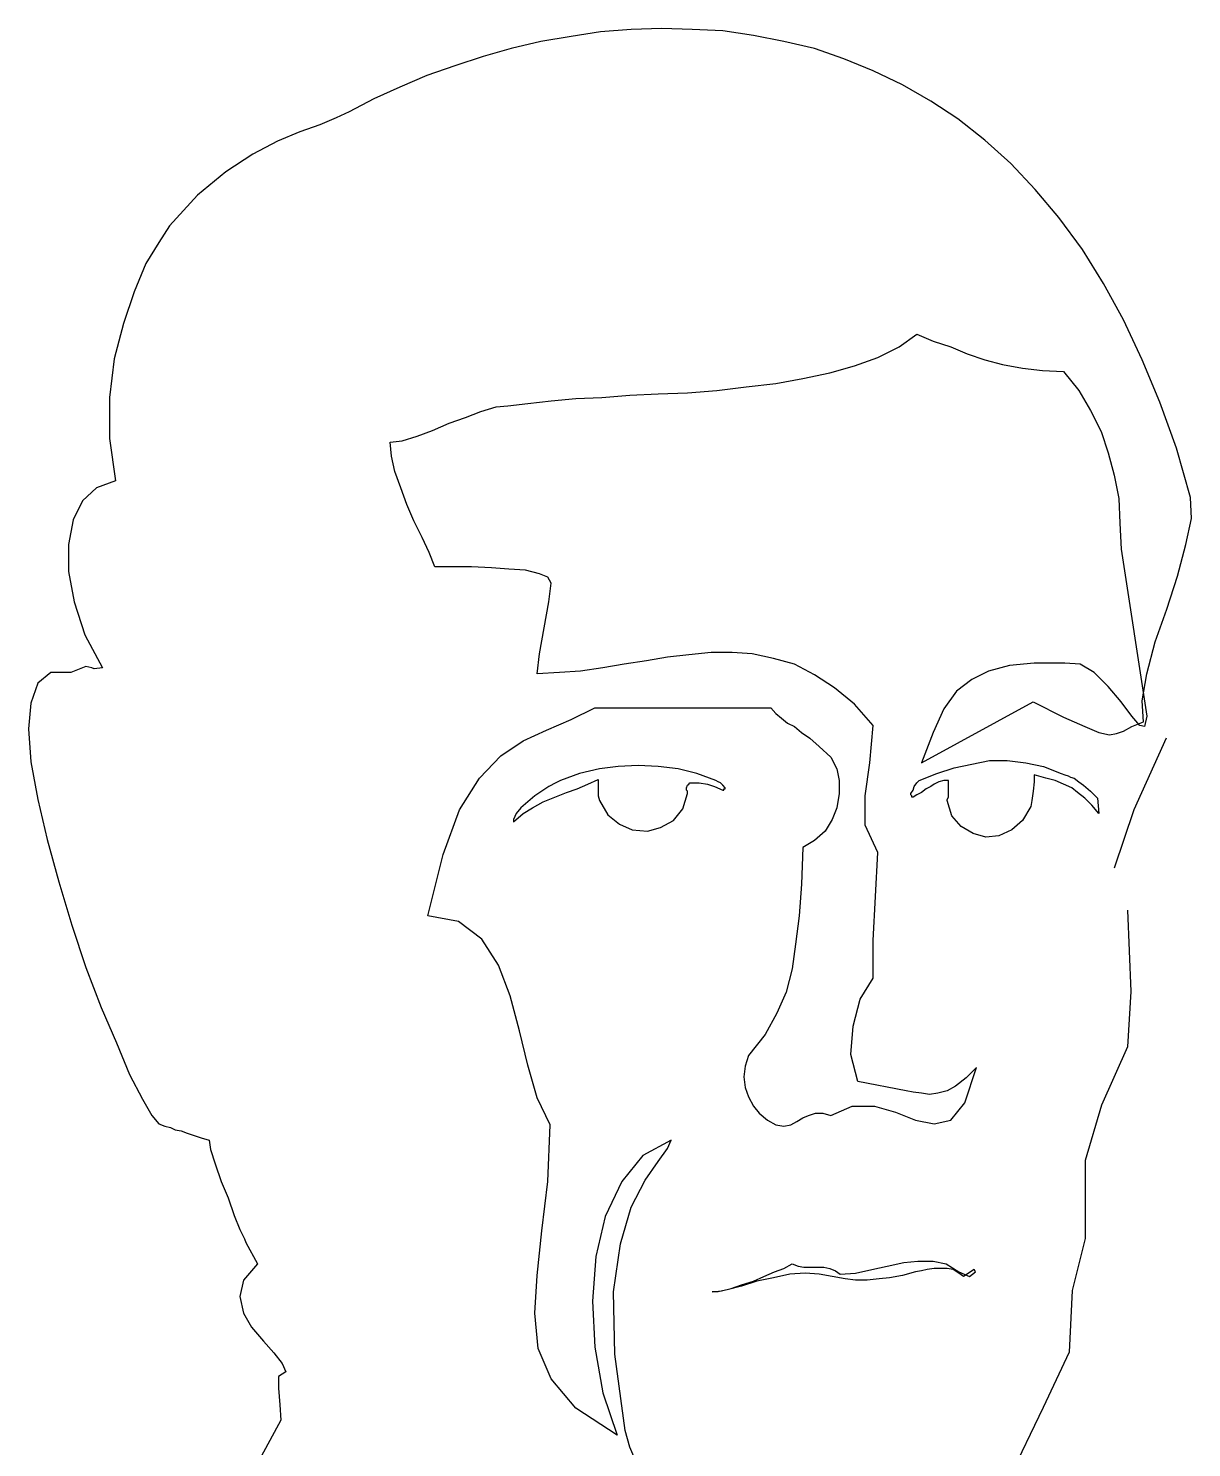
# Model space of a CAD drawing. Extents: x 3779 to 4605, y -465 to 1341.
# Drawn here: x 3911.1 to 4117.3, y 1089.3 to 1340.8 of the extents above; entities that cross this region are included whole.
import ezdxf

# ---------------------------------------------------------------- set-up
doc = ezdxf.new("R2010")
doc.units = 0
doc.header["$LTSCALE"] = 1270
doc.header["$MEASUREMENT"] = 0
doc.layers.get('0').update_dxf_attribs({"linetype": 'CONTINUOUS'})

msp = doc.modelspace()

# ---------------------------------------------------------------- linework, layer by layer
at = {"linetype": 'CONTINUOUS'}
for p, q in [((4012.55, 1340.14), (4007.34, 1339.3)), ((4017.96, 1340.55), (4012.55, 1340.14)), ((4023.38, 1340.76), (4017.96, 1340.55)), ((4028.79, 1340.55), (4023.38, 1340.76)), ((4034.2, 1340.34), (4028.79, 1340.55)), ((4039.62, 1339.5), (4034.2, 1340.34)), ((4001.93, 1338.46), (3996.72, 1337.22)), ((4007.34, 1339.3), (4001.93, 1338.46)), ((4045.03, 1338.46), (4039.62, 1339.5)), ((4050.44, 1337.22), (4045.03, 1338.46)), ((3991.73, 1335.76), (3986.73, 1334.1)), ((3996.72, 1337.22), (3991.73, 1335.76)), ((4055.65, 1335.34), (4050.44, 1337.22)), ((4060.85, 1333.26), (4055.65, 1335.34)), ((3986.73, 1334.1), (3981.73, 1332.43)), ((4066.06, 1330.76), (4060.85, 1333.26)), ((3976.95, 1330.34), (3972.37, 1328.26)), ((3981.73, 1332.43), (3976.95, 1330.34)), ((4071.06, 1327.84), (4066.06, 1330.76)), ((3972.37, 1328.26), (3967.99, 1325.98)), ((4075.84, 1324.72), (4071.06, 1327.84)), ((3967.99, 1325.98), (3965.7, 1324.94)), ((3962.79, 1323.68), (3959.25, 1322.44)), ((3965.7, 1324.94), (3962.79, 1323.68)), ((4080.63, 1320.98), (4075.84, 1324.72)), ((3955.29, 1320.77), (3950.92, 1318.48)), ((3959.25, 1322.44), (3955.29, 1320.77)), ((4085.22, 1316.82), (4080.63, 1320.98)), ((3950.92, 1318.48), (3946.13, 1315.36)), ((3946.13, 1315.36), (3941.13, 1311.19)), ((4089.58, 1312.24), (4085.22, 1316.82)), ((3941.13, 1311.19), (3936.13, 1305.78)), ((4093.75, 1307.24), (4089.58, 1312.24)), ((3936.13, 1305.78), (3934.26, 1302.86)), ((4097.92, 1301.62), (4093.75, 1307.24)), ((3934.26, 1302.86), (3931.97, 1299.12)), ((4101.66, 1295.58), (4097.92, 1301.62)), ((3931.97, 1299.12), (3929.89, 1294.12)), ((4105.2, 1289.12), (4101.66, 1295.58)), ((3929.89, 1294.12), (3928.01, 1288.5)), ((3928.01, 1288.5), (3926.35, 1282.25)), ((4108.54, 1282.04), (4105.2, 1289.12)), ((4065.43, 1284.33), (4068.56, 1286.62)), ((4068.56, 1286.62), (4071.47, 1285.38)), ((4071.47, 1285.38), (4074.6, 1284.33)), ((3926.35, 1282.25), (3925.51, 1275.38)), ((4057.52, 1281), (4061.68, 1282.46)), ((4061.68, 1282.46), (4065.43, 1284.33)), ((4074.6, 1284.33), (4077.51, 1283.08)), ((4077.51, 1283.08), (4080.63, 1282.04)), ((4048.36, 1278.71), (4053.15, 1279.75)), ((4053.15, 1279.75), (4057.52, 1281)), ((4080.63, 1282.04), (4083.76, 1281.21)), ((4083.76, 1281.21), (4087.3, 1280.58)), ((4087.3, 1280.58), (4090.84, 1280.17)), ((4090.84, 1280.17), (4094.58, 1279.96)), ((4094.58, 1279.96), (4097.29, 1276.63)), ((4111.66, 1274.54), (4108.54, 1282.04)), ((4033.16, 1276.63), (4038.36, 1277.26)), ((4038.36, 1277.26), (4043.57, 1277.88)), ((4043.57, 1277.88), (4048.36, 1278.71)), ((3925.51, 1275.38), (3925.51, 1268.09)), ((3999.64, 1274.34), (4003.8, 1274.76)), ((4003.8, 1274.76), (4008.18, 1275.17)), ((4008.18, 1275.17), (4012.76, 1275.38)), ((4012.76, 1275.38), (4017.75, 1275.8)), ((4017.75, 1275.8), (4022.75, 1276)), ((4022.75, 1276), (4027.96, 1276.21)), ((4027.96, 1276.21), (4033.16, 1276.63)), ((4097.29, 1276.63), (4099.37, 1273.09)), ((3988.6, 1271.84), (3991.31, 1272.88)), ((3991.31, 1272.88), (3994.02, 1273.72)), ((3994.02, 1273.72), (3996.1, 1273.92)), ((3996.1, 1273.92), (3999.64, 1274.34)), ((4099.37, 1273.09), (4101.24, 1269.34)), ((4114.57, 1266.42), (4111.66, 1274.54)), ((3982.77, 1269.55), (3985.69, 1270.8)), ((3985.69, 1270.8), (3988.6, 1271.84)), ((3925.51, 1268.09), (3926.56, 1260.6)), ((3975.28, 1267.47), (3977.36, 1267.68)), ((3975.49, 1264.97), (3975.28, 1267.47)), ((3977.36, 1267.68), (3980.07, 1268.51)), ((3980.07, 1268.51), (3982.77, 1269.55)), ((4101.24, 1269.34), (4102.5, 1265.6)), ((3976.11, 1262.26), (3975.49, 1264.97)), ((4102.5, 1265.6), (4103.54, 1261.64)), ((4117.07, 1257.68), (4114.57, 1266.42)), ((3977.15, 1259.35), (3976.11, 1262.26)), ((3926.56, 1260.6), (3923.23, 1259.35)), ((4103.54, 1261.64), (4104.36, 1257.47)), ((3923.23, 1259.35), (3920.73, 1257.06)), ((3978.19, 1256.43), (3977.15, 1259.35)), ((4104.36, 1257.47), (4104.58, 1253.1)), ((4117.28, 1253.94), (4117.07, 1257.68)), ((3920.73, 1257.06), (3919.07, 1253.72)), ((3979.44, 1253.52), (3978.19, 1256.43)), ((3919.07, 1253.72), (3918.23, 1249.35)), ((3980.9, 1250.6), (3979.44, 1253.52)), ((4104.58, 1253.1), (4104.78, 1248.52)), ((4116.24, 1249.35), (4117.28, 1253.94)), ((3982.15, 1247.9), (3980.9, 1250.6)), ((3918.23, 1249.35), (3918.23, 1244.56)), ((3983.19, 1245.4), (3982.15, 1247.9)), ((4104.78, 1248.52), (4109.36, 1218.95)), ((4114.78, 1243.73), (4116.24, 1249.35)), ((3918.23, 1244.56), (3919.27, 1239.15)), ((3986.31, 1245.4), (3983.19, 1245.4)), ((3989.65, 1245.4), (3986.31, 1245.4)), ((3993.19, 1245.19), (3989.65, 1245.4)), ((3996.31, 1244.98), (3993.19, 1245.19)), ((3999.22, 1244.77), (3996.31, 1244.98)), ((4001.72, 1244.15), (3999.22, 1244.77)), ((4003.18, 1243.52), (4001.72, 1244.15)), ((4003.8, 1242.48), (4003.18, 1243.52)), ((4003.39, 1239.15), (4003.8, 1242.48)), ((4112.9, 1237.9), (4114.78, 1243.73)), ((3919.27, 1239.15), (3921.15, 1233.32)), ((4002.55, 1234.57), (4003.39, 1239.15)), ((4110.82, 1232.07), (4112.9, 1237.9)), ((4001.72, 1229.99), (4002.55, 1234.57)), ((3921.15, 1233.32), (3924.27, 1227.49)), ((4109.36, 1226.45), (4110.82, 1232.07)), ((4001.3, 1226.45), (4001.72, 1229.99)), ((4028.16, 1229.78), (4024.42, 1229.36)), ((4032.12, 1230.2), (4028.16, 1229.78)), ((4035.87, 1230.2), (4032.12, 1230.2)), ((4039.41, 1229.99), (4035.87, 1230.2)), ((4043.16, 1229.16), (4039.41, 1229.99)), ((3921.35, 1227.7), (3918.65, 1226.66)), ((3922.39, 1227.49), (3921.35, 1227.7)), ((3922.81, 1227.28), (3922.39, 1227.49)), ((3924.27, 1227.49), (3922.81, 1227.28)), ((4012.96, 1227.49), (4009.01, 1226.87)), ((4016.71, 1228.12), (4012.96, 1227.49)), ((4020.67, 1228.74), (4016.71, 1228.12)), ((4024.42, 1229.36), (4020.67, 1228.74)), ((4046.9, 1228.12), (4043.16, 1229.16)), ((4050.44, 1226.24), (4046.9, 1228.12)), ((4085, 1227.91), (4081.26, 1226.87)), ((4089.38, 1228.32), (4085, 1227.91)), ((4094.79, 1228.32), (4089.38, 1228.32)), ((4097.5, 1228.12), (4094.79, 1228.32)), ((4100, 1226.66), (4097.5, 1228.12)), ((3912.81, 1224.78), (3911.57, 1221.25)), ((3915.11, 1226.66), (3912.81, 1224.78)), ((3918.65, 1226.66), (3915.11, 1226.66)), ((4005.26, 1226.66), (4001.3, 1226.45)), ((4009.01, 1226.87), (4005.26, 1226.66)), ((4053.98, 1223.95), (4050.44, 1226.24)), ((4078.34, 1225.41), (4075.64, 1223.33)), ((4081.26, 1226.87), (4078.34, 1225.41)), ((4102.5, 1224.16), (4100, 1226.66)), ((4108.54, 1221.66), (4109.36, 1226.45)), ((4057.52, 1221.04), (4053.98, 1223.95)), ((4075.64, 1223.33), (4073.34, 1220.2)), ((4104.78, 1221.45), (4102.5, 1224.16)), ((3911.57, 1221.25), (3911.15, 1216.66)), ((4007.34, 1218.33), (4011.51, 1220.41)), ((4011.51, 1220.41), (4042.74, 1220.41)), ((4042.74, 1220.41), (4043.57, 1219.37)), ((4043.57, 1219.37), (4044.61, 1218.54)), ((4060.85, 1217.29), (4057.52, 1221.04)), ((4069.39, 1210.63), (4089.17, 1221.45)), ((4073.34, 1220.2), (4071.47, 1216.04)), ((4089.17, 1221.45), (4094.58, 1218.75)), ((4106.66, 1218.95), (4104.78, 1221.45)), ((4108.74, 1217.91), (4108.54, 1221.66)), ((4002.97, 1216.46), (4007.34, 1218.33)), ((4044.61, 1218.54), (4045.65, 1217.71)), ((4045.65, 1217.71), (4046.9, 1217.08)), ((4046.9, 1217.08), (4048.15, 1216.04)), ((4060.23, 1210.63), (4060.85, 1217.29)), ((4094.58, 1218.75), (4098.33, 1217.08)), ((4098.33, 1217.08), (4100.82, 1216.04)), ((4105.2, 1216.25), (4106.66, 1217.08)), ((4108.12, 1217.29), (4106.66, 1218.95)), ((4106.66, 1217.08), (4108.74, 1217.91)), ((4108.95, 1217.08), (4108.12, 1217.29)), ((4109.36, 1218.95), (4108.95, 1217.08)), ((3911.15, 1216.66), (3911.57, 1210.83)), ((3994.85, 1211.88), (3998.81, 1214.58)), ((3998.81, 1214.58), (4002.97, 1216.46)), ((4048.15, 1216.04), (4049.61, 1215)), ((4049.61, 1215), (4051.28, 1213.54)), ((4071.47, 1216.04), (4069.39, 1210.63)), ((4100.82, 1216.04), (4102.7, 1215.62)), ((4102.7, 1215.62), (4103.95, 1215.83)), ((4103.95, 1215.83), (4105.2, 1216.25)), ((4107.08, 1202.39), (4112.84, 1215.06)), ((3991.1, 1207.92), (3994.85, 1211.88)), ((4051.28, 1213.54), (4053.36, 1211.67)), ((3911.57, 1210.83), (3912.81, 1204.17)), ((4012.34, 1209.59), (4008.8, 1208.75)), ((4015.67, 1210), (4012.34, 1209.59)), ((4019.21, 1210.21), (4015.67, 1210)), ((4022.75, 1210), (4019.21, 1210.21)), ((4026.29, 1209.59), (4022.75, 1210)), ((4029.62, 1208.75), (4026.29, 1209.59)), ((4053.36, 1211.67), (4054.4, 1209.59)), ((4054.4, 1209.59), (4054.82, 1207.5)), ((4059.4, 1204.8), (4060.23, 1210.63)), ((4072.1, 1208.75), (4075.22, 1209.79)), ((4075.22, 1209.79), (4078.34, 1210.42)), ((4078.34, 1210.42), (4081.46, 1211.04)), ((4081.46, 1211.04), (4084.58, 1211.04)), ((4084.58, 1211.04), (4087.92, 1210.63)), ((4087.92, 1210.63), (4091.04, 1210)), ((4091.04, 1210), (4094.16, 1208.75)), ((3987.56, 1202.3), (3991.1, 1207.92)), ((4004.64, 1207.09), (4003.39, 1206.46)), ((4005.47, 1207.5), (4004.64, 1207.09)), ((4008.8, 1208.75), (4005.47, 1207.5)), ((4008.38, 1206.05), (4010.26, 1206.88)), ((4010.26, 1206.88), (4012.13, 1207.71)), ((4012.13, 1207.71), (4012.13, 1206.67)), ((4027.96, 1206.67), (4028.16, 1206.88)), ((4028.16, 1206.88), (4028.37, 1207.09)), ((4028.37, 1207.09), (4030.04, 1207.09)), ((4032.95, 1207.5), (4029.62, 1208.75)), ((4030.04, 1207.09), (4031.5, 1206.88)), ((4031.5, 1206.88), (4032.74, 1206.46)), ((4033.37, 1207.29), (4032.95, 1207.5)), ((4033.78, 1207.09), (4033.37, 1207.29)), ((4034.2, 1206.67), (4033.78, 1207.09)), ((4054.82, 1207.5), (4054.82, 1205.21)), ((4068.14, 1206.46), (4068.56, 1207.09)), ((4068.56, 1207.09), (4068.97, 1207.5)), ((4068.97, 1207.5), (4072.1, 1208.75)), ((4071.68, 1206.88), (4071.06, 1206.46)), ((4072.51, 1207.29), (4071.68, 1206.88)), ((4073.34, 1207.5), (4072.51, 1207.29)), ((4074.18, 1207.5), (4073.34, 1207.5)), ((4074.18, 1206.88), (4074.18, 1207.5)), ((4074.18, 1206.25), (4074.18, 1206.88)), ((4089.38, 1207.29), (4089.17, 1205.63)), ((4089.38, 1208.54), (4089.38, 1207.29)), ((4091.46, 1207.92), (4089.38, 1208.54)), ((4093.12, 1207.5), (4091.46, 1207.92)), ((4094.58, 1206.88), (4093.12, 1207.5)), ((4094.16, 1208.75), (4094.79, 1208.54)), ((4096.04, 1206.25), (4094.58, 1206.88)), ((4094.79, 1208.54), (4095.42, 1208.34)), ((4095.42, 1208.34), (4095.83, 1208.13)), ((4095.83, 1208.13), (4096.46, 1207.92)), ((4096.46, 1207.92), (4097.29, 1207.29)), ((4097.29, 1207.29), (4098.12, 1206.67)), ((4000.89, 1204.8), (3999.64, 1203.76)), ((4002.14, 1205.63), (4000.89, 1204.8)), ((4003.39, 1206.46), (4002.14, 1205.63)), ((4002.35, 1203.76), (4004.43, 1204.59)), ((4004.43, 1204.59), (4006.51, 1205.42)), ((4006.51, 1205.42), (4008.38, 1206.05)), ((4012.13, 1206.67), (4012.13, 1205.84)), ((4012.13, 1205.84), (4012.13, 1204.8)), ((4012.13, 1204.8), (4012.34, 1203.96)), ((4027.12, 1202.51), (4027.96, 1205.21)), ((4027.75, 1206.25), (4027.96, 1206.67)), ((4027.75, 1206.05), (4027.75, 1206.25)), ((4027.75, 1205.84), (4027.75, 1206.05)), ((4027.96, 1205.63), (4027.75, 1205.84)), ((4027.96, 1205.42), (4027.96, 1205.63)), ((4027.96, 1205.21), (4027.96, 1205.42)), ((4032.74, 1206.46), (4034.2, 1205.84)), ((4034.62, 1206.25), (4034.2, 1206.67)), ((4034.2, 1205.84), (4034.41, 1205.84)), ((4034.41, 1206.05), (4034.62, 1206.05)), ((4034.41, 1205.84), (4034.41, 1206.05)), ((4034.62, 1206.05), (4034.62, 1206.25)), ((4054.82, 1205.21), (4054.4, 1202.71)), ((4059.4, 1199.59), (4059.4, 1204.8)), ((4067.52, 1205.21), (4067.93, 1205.84)), ((4067.52, 1205.01), (4067.52, 1205.21)), ((4067.72, 1204.8), (4067.52, 1205.01)), ((4067.72, 1204.59), (4067.72, 1204.8)), ((4067.93, 1204.59), (4067.72, 1204.59)), ((4067.93, 1205.84), (4068.14, 1206.46)), ((4068.56, 1205.01), (4067.93, 1204.59)), ((4069.39, 1205.42), (4068.56, 1205.01)), ((4070.22, 1206.05), (4069.39, 1205.42)), ((4071.06, 1206.46), (4070.22, 1206.05)), ((4073.97, 1204.17), (4074.18, 1204.59)), ((4074.18, 1205.42), (4074.18, 1206.25)), ((4074.18, 1205.01), (4074.18, 1205.42)), ((4074.18, 1204.8), (4074.18, 1205.01)), ((4074.18, 1204.59), (4074.18, 1204.8)), ((4089.17, 1205.63), (4088.96, 1203.96)), ((4097.08, 1205.42), (4096.04, 1206.25)), ((4098.33, 1204.38), (4097.08, 1205.42)), ((4098.12, 1206.67), (4099.37, 1205.63)), ((4099.58, 1203.13), (4098.33, 1204.38)), ((4099.37, 1205.63), (4100.62, 1204.38)), ((4100.62, 1204.38), (4100.82, 1201.67)), ((3912.81, 1204.17), (3914.49, 1197.09)), ((3984.65, 1194.39), (3987.56, 1202.3)), ((3998.39, 1202.71), (3997.56, 1201.67)), ((3999.64, 1203.76), (3998.39, 1202.71)), ((3998.81, 1201.67), (4000.47, 1202.71)), ((4000.47, 1202.71), (4002.35, 1203.76)), ((4012.34, 1203.96), (4013.8, 1201.47)), ((4025.46, 1200.43), (4027.12, 1202.51)), ((4054.4, 1202.71), (4053.56, 1200.63)), ((4073.97, 1203.96), (4073.97, 1204.17)), ((4074.8, 1201.26), (4073.97, 1203.96)), ((4088.76, 1202.92), (4087.3, 1200.43)), ((4088.96, 1203.96), (4088.76, 1202.92)), ((4100.82, 1201.67), (4099.58, 1203.13)), ((4103.62, 1192.03), (4107.08, 1202.39)), ((3997.14, 1200.22), (3998.81, 1201.67)), ((3997.56, 1201.67), (3997.14, 1200.63)), ((3997.14, 1200.63), (3997.14, 1200.22)), ((4013.8, 1201.47), (4015.88, 1199.8)), ((4015.88, 1199.8), (4018.17, 1198.76)), ((4023.17, 1199.17), (4025.46, 1200.43)), ((4053.56, 1200.63), (4052.32, 1198.55)), ((4061.68, 1194.8), (4059.4, 1199.59)), ((4076.47, 1199.38), (4074.8, 1201.26)), ((4078.55, 1198.13), (4076.47, 1199.38)), ((4087.3, 1200.43), (4085.42, 1198.76)), ((3914.49, 1197.09), (3916.57, 1189.6)), ((4018.17, 1198.76), (4020.88, 1198.55)), ((4020.88, 1198.55), (4023.17, 1199.17)), ((4050.44, 1196.89), (4048.36, 1195.63)), ((4052.32, 1198.55), (4050.44, 1196.89)), ((4080.84, 1197.51), (4078.55, 1198.13)), ((4083.13, 1197.72), (4080.84, 1197.51)), ((4085.42, 1198.76), (4083.13, 1197.72)), ((3981.94, 1183.56), (3984.65, 1194.39)), ((4048.36, 1195.63), (4048.15, 1189.18)), ((4060.85, 1179.19), (4061.68, 1194.8)), ((3916.57, 1189.6), (3918.85, 1181.89)), ((4048.15, 1189.18), (4047.74, 1183.56)), ((4105.92, 1184.54), (4106.5, 1170.15)), ((3918.85, 1181.89), (3921.35, 1174.4)), ((3987.35, 1182.52), (3981.94, 1183.56)), ((3991.52, 1179.39), (3987.35, 1182.52)), ((4047.74, 1183.56), (4047.11, 1178.56)), ((3994.43, 1174.81), (3991.52, 1179.39)), ((4060.85, 1172.53), (4060.85, 1179.19)), ((4047.11, 1178.56), (4046.48, 1174.19)), ((3921.35, 1174.4), (3924.06, 1167.32)), ((3996.52, 1169.4), (3994.43, 1174.81)), ((4046.48, 1174.19), (4045.44, 1170.03)), ((4058.56, 1168.77), (4060.85, 1172.53)), ((3998.18, 1163.15), (3996.52, 1169.4)), ((4045.44, 1170.03), (4043.78, 1166.28)), ((4106.5, 1170.15), (4105.92, 1160.36)), ((3924.06, 1167.32), (3926.77, 1161.07)), ((4057.31, 1163.99), (4058.56, 1168.77)), ((4043.78, 1166.28), (4041.7, 1162.53)), ((3999.64, 1157.11), (3998.18, 1163.15)), ((4041.7, 1162.53), (4038.78, 1158.79)), ((4056.9, 1158.99), (4057.31, 1163.99)), ((3926.77, 1161.07), (3929.05, 1155.45)), ((4105.92, 1160.36), (4101.31, 1149.99)), ((4001.3, 1151.29), (3999.64, 1157.11)), ((4038.16, 1156.91), (4037.95, 1155.03)), ((4038.78, 1158.79), (4038.16, 1156.91)), ((4058.14, 1154.2), (4056.9, 1158.99)), ((4077.09, 1150.45), (4079.18, 1156.7)), ((4079.18, 1156.7), (4077.3, 1154.83)), ((3929.05, 1155.45), (3931.35, 1151.08)), ((4037.95, 1155.03), (4038.16, 1153.16)), ((4066.68, 1152.53), (4058.14, 1154.2)), ((4077.3, 1154.83), (4075.42, 1153.37)), ((4038.16, 1153.16), (4038.78, 1151.49)), ((4038.78, 1151.49), (4039.62, 1149.83)), ((4067.93, 1152.33), (4066.68, 1152.53)), ((4069.39, 1152.12), (4067.93, 1152.33)), ((4070.84, 1151.91), (4069.39, 1152.12)), ((4072.3, 1152.12), (4070.84, 1151.91)), ((4073.97, 1152.53), (4072.3, 1152.12)), ((4075.42, 1153.37), (4073.97, 1152.53)), ((3931.35, 1151.08), (3933.01, 1148.17)), ((4003.59, 1146.5), (4001.3, 1151.29)), ((4039.62, 1149.83), (4040.66, 1148.58)), ((4053.36, 1148.17), (4057.1, 1149.83)), ((4057.1, 1149.83), (4061.06, 1149.83)), ((4061.06, 1149.83), (4064.81, 1148.79)), ((4074.6, 1147.33), (4077.09, 1150.45)), ((4101.31, 1149.99), (4098.43, 1140.21)), ((3933.01, 1148.17), (3934.26, 1146.71)), ((3934.26, 1146.71), (3935.31, 1146.29)), ((4003.18, 1136.51), (4003.59, 1146.5)), ((4040.66, 1148.58), (4042.11, 1147.33)), ((4042.11, 1147.33), (4043.57, 1146.5)), ((4043.57, 1146.5), (4045.03, 1146.29)), ((4045.03, 1146.29), (4046.28, 1146.5)), ((4046.28, 1146.5), (4047.32, 1147.13)), ((4047.32, 1147.13), (4048.36, 1147.75)), ((4048.36, 1147.75), (4049.4, 1148.17)), ((4049.4, 1148.17), (4050.65, 1148.58)), ((4050.65, 1148.58), (4051.9, 1148.58)), ((4051.9, 1148.58), (4053.36, 1148.17)), ((4064.81, 1148.79), (4068.35, 1147.33)), ((4068.35, 1147.33), (4071.68, 1146.71)), ((4071.68, 1146.71), (4074.6, 1147.33)), ((3935.31, 1146.29), (3936.35, 1146.08)), ((3936.35, 1146.08), (3937.17, 1145.67)), ((3937.17, 1145.67), (3938.22, 1145.45)), ((3938.22, 1145.45), (3939.26, 1145.04)), ((3939.26, 1145.04), (3940.51, 1144.63)), ((3940.51, 1144.63), (3941.75, 1144.21)), ((3941.75, 1144.21), (3943.21, 1143.79)), ((3943.21, 1143.79), (3943.43, 1142.13)), ((3943.43, 1142.13), (3944.25, 1139.63)), ((4025.04, 1143.79), (4020.04, 1141.09)), ((4022.75, 1140.05), (4024.42, 1142.33)), ((4024.42, 1142.33), (4025.04, 1143.79)), ((3944.25, 1139.63), (3945.29, 1136.51)), ((4020.04, 1141.09), (4016.3, 1136.51)), ((4020.46, 1136.71), (4022.75, 1140.05)), ((4098.43, 1140.21), (4098.43, 1126.39)), ((3945.29, 1136.51), (3946.55, 1133.59)), ((4002.14, 1127.76), (4003.18, 1136.51)), ((4016.3, 1136.51), (4013.38, 1130.26)), ((4017.96, 1131.93), (4020.46, 1136.71)), ((3946.55, 1133.59), (3947.59, 1130.47)), ((4016.09, 1125.47), (4017.96, 1131.93)), ((3947.59, 1130.47), (3948.63, 1127.97)), ((4013.38, 1130.26), (4011.72, 1123.18)), ((3948.63, 1127.97), (3949.46, 1126.31)), ((4001.3, 1119.85), (4002.14, 1127.76)), ((4098.43, 1126.39), (4096.13, 1117.17)), ((3949.46, 1126.31), (3949.67, 1125.67)), ((3949.67, 1125.67), (3951.75, 1121.93)), ((4014.84, 1116.93), (4016.09, 1125.47)), ((3951.75, 1121.93), (3949.25, 1119.01)), ((4011.72, 1123.18), (4011.09, 1115.27)), ((4045.03, 1121.09), (4046.48, 1121.93)), ((4046.48, 1121.93), (4047.53, 1121.51)), ((4047.53, 1121.51), (4048.57, 1121.31)), ((4048.57, 1121.31), (4049.82, 1121.31)), ((4049.82, 1121.31), (4050.86, 1121.31)), ((4050.86, 1121.31), (4052.11, 1121.31)), ((4052.11, 1121.31), (4053.15, 1121.09)), ((4060.64, 1120.89), (4063.35, 1121.51)), ((4063.35, 1121.51), (4066.26, 1122.13)), ((4066.26, 1122.13), (4068.76, 1122.35)), ((4068.76, 1122.35), (4071.47, 1122.35)), ((4071.47, 1122.35), (4073.76, 1121.93)), ((4073.76, 1121.93), (4076.05, 1120.47)), ((3949.25, 1119.01), (3948.63, 1116.1)), ((4000.89, 1113.19), (4001.3, 1119.85)), ((4040.24, 1118.81), (4037.53, 1117.97)), ((4037.53, 1118.19), (4039.62, 1118.81)), ((4039.62, 1118.81), (4041.49, 1119.64)), ((4043.16, 1119.43), (4040.24, 1118.81)), ((4041.49, 1119.64), (4043.36, 1120.47)), ((4046.07, 1120.05), (4043.16, 1119.43)), ((4043.36, 1120.47), (4045.03, 1121.09)), ((4048.78, 1120.27), (4046.07, 1120.05)), ((4051.28, 1120.05), (4048.78, 1120.27)), ((4053.56, 1119.64), (4051.28, 1120.05)), ((4053.15, 1121.09), (4054.19, 1120.68)), ((4055.86, 1119.23), (4053.56, 1119.64)), ((4054.19, 1120.68), (4055.02, 1120.05)), ((4055.02, 1120.05), (4057.73, 1120.27)), ((4057.73, 1119.01), (4055.86, 1119.23)), ((4057.73, 1120.27), (4060.64, 1120.89)), ((4059.81, 1119.01), (4057.73, 1119.01)), ((4061.9, 1119.23), (4059.81, 1119.01)), ((4063.76, 1119.43), (4061.9, 1119.23)), ((4066.06, 1119.85), (4063.76, 1119.43)), ((4068.35, 1120.47), (4066.06, 1119.85)), ((4069.39, 1120.68), (4068.35, 1120.47)), ((4070.43, 1120.89), (4069.39, 1120.68)), ((4071.68, 1121.09), (4070.43, 1120.89)), ((4072.72, 1121.09), (4071.68, 1121.09)), ((4073.97, 1121.09), (4072.72, 1121.09)), ((4075.01, 1120.89), (4073.97, 1121.09)), ((4076.05, 1120.27), (4075.01, 1120.89)), ((4076.05, 1120.47), (4077.92, 1119.64)), ((4076.88, 1119.64), (4076.05, 1120.27)), ((4078.76, 1120.89), (4076.88, 1119.64)), ((4077.92, 1119.64), (4078.96, 1120.47)), ((4078.96, 1120.47), (4078.76, 1120.89)), ((4015.05, 1105.89), (4014.84, 1116.93)), ((4032.33, 1116.93), (4033.99, 1117.14)), ((4033.37, 1116.93), (4032.33, 1116.93)), ((4035.24, 1117.35), (4033.37, 1116.93)), ((4033.99, 1117.14), (4035.66, 1117.55)), ((4037.53, 1117.97), (4035.24, 1117.35)), ((4035.66, 1117.55), (4037.53, 1118.19)), ((4096.13, 1117.17), (4095.55, 1106.23)), ((3948.63, 1116.1), (3949.25, 1113.19)), ((4011.09, 1115.27), (4011.51, 1107.15)), ((3949.25, 1113.19), (3950.71, 1110.69)), ((4001.51, 1106.93), (4000.89, 1113.19)), ((3950.71, 1110.69), (3952.79, 1108.19)), ((3952.79, 1108.19), (3954.67, 1106.11)), ((4003.8, 1101.53), (4001.51, 1106.93)), ((4011.51, 1107.15), (4012.96, 1099.03)), ((4095.55, 1106.23), (4090.95, 1096.45)), ((3954.67, 1106.11), (3956.13, 1104.23)), ((3956.13, 1104.23), (3956.75, 1102.77)), ((4016.92, 1092.37), (4015.05, 1105.89)), ((3956.75, 1102.77), (3955.5, 1101.94)), ((3955.5, 1101.94), (3955.5, 1099.86)), ((4008.18, 1096.32), (4003.8, 1101.53)), ((3955.5, 1099.86), (3955.71, 1096.95)), ((4012.96, 1099.03), (4015.46, 1091.53)), ((3955.71, 1096.95), (3955.91, 1094.23)), ((4015.46, 1091.53), (4008.18, 1096.32)), ((4090.95, 1096.45), (4083.46, 1080.9)), ((3955.91, 1094.23), (3952.37, 1087.79)), ((4017.75, 1089.45), (4016.92, 1092.37)), ((4018.59, 1087.37), (4017.75, 1089.45))]:
    msp.add_line(p, q, dxfattribs=at)

doc.saveas('drawing.dxf')
